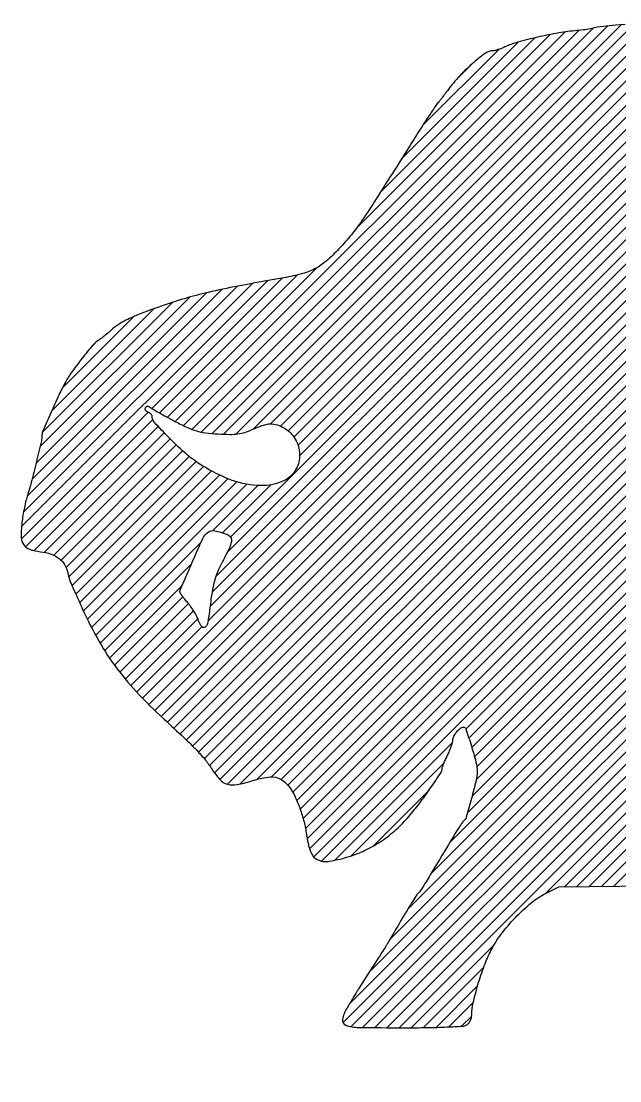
# Model space of a CAD drawing. Extents: x 0 to 40200, y 0 to 28450.
# Drawn here: x 37918 to 38264, y 4978 to 5592 of the extents above; entities that cross this region are included whole.
import ezdxf

# ---------------------------------------------------------------- set-up
doc = ezdxf.new("R2010")
doc.units = 0
doc.layers.add('KERB', color=7, linetype='CONTINUOUS')
doc.layers.add('SUFACING', color=7, linetype='CONTINUOUS')

# ---------------------------------------------------------------- blocks, each defined once
blk = doc.blocks.new('*X13')
at = {"layer": 'SUFACING', "color": 172, "linetype": 'CONTINUOUS'}
for points in [[(38016.55, 5355.29), (38249.01, 5587.74)], [(38022.04, 5353.7), (38257.26, 5588.93)], [(38028.31, 5352.91), (38265.17, 5589.76)], [(38034.98, 5352.5), (38272.99, 5590.51)], [(38038.95, 5292.84), (38334.38, 5588.26)], [(38042.09, 5352.55), (38280.67, 5591.12)], [(38052.12, 5355.51), (38288.19, 5591.57)], [(38062.19, 5358.5), (38295.5, 5591.81)], [(38067.99, 5357.23), (38302.59, 5591.83)], [(38072.33, 5354.5), (38309.45, 5591.62)], [(38075.68, 5350.78), (38316.07, 5591.16)], [(38078.02, 5346.05), (38322.41, 5590.44)], [(38079, 5339.95), (38328.52, 5589.47)], [(38006.97, 5359.85), (38232.69, 5585.57)], [(38011.67, 5357.48), (38240.68, 5586.49)], [(38027.14, 5252.75), (38356.5, 5582.1)], [(38028.27, 5260.94), (38351.22, 5583.89)], [(38030.58, 5270.32), (38345.73, 5585.47)], [(38036.89, 5283.7), (38340.01, 5586.82)], [(38111.71, 5471.66), (38224.14, 5584.09)], [(38125.95, 5492.97), (38215.13, 5582.15)], [(37988.04, 5199.5), (38366.62, 5578.08)], [(37991.56, 5195.94), (38371.52, 5575.91)], [(38025.92, 5244.45), (38361.61, 5580.14)], [(38138.01, 5512.1), (38205.62, 5579.71)], [(38150.17, 5531.34), (38194.34, 5575.5)], [(37995.13, 5192.44), (38376.36, 5573.68)], [(37998.76, 5189), (38381.15, 5571.4)], [(38002.44, 5185.61), (38385.92, 5569.1)], [(38006.11, 5182.21), (38390.7, 5566.8)], [(38009.76, 5178.8), (38395.48, 5564.51)], [(38169.62, 5557.85), (38179.14, 5567.37)], [(38013.4, 5175.36), (38400.27, 5562.23)], [(38016.95, 5171.84), (38405.09, 5559.98)], [(38020.42, 5168.24), (38409.91, 5557.73)], [(38023.73, 5164.48), (38414.73, 5555.48)], [(38026.82, 5160.49), (38419.55, 5553.23)], [(38029.66, 5156.26), (38424.38, 5550.98)], [(38032.84, 5152.38), (38429.2, 5548.73)], [(38037.24, 5149.71), (38434.02, 5546.49)], [(38044.41, 5149.81), (38438.85, 5544.24)], [(38054.12, 5152.45), (38443.67, 5542)], [(38062.69, 5153.94), (38448.5, 5539.75)], [(38068.32, 5152.49), (38453.32, 5537.5)], [(38072.11, 5149.22), (38458.14, 5535.25)], [(38239.51, 5090.35), (38612.16, 5463)], [(38246.66, 5090.43), (38616.95, 5460.71)], [(38253.81, 5090.5), (38621.73, 5458.43)], [(38260.96, 5090.58), (38626.52, 5456.14)], [(38002.37, 5362.32), (38089.06, 5449.01)], [(37917.96, 5299.12), (38060.3, 5441.46)], [(37993.34, 5367.43), (38068.91, 5443.01)], [(37997.82, 5364.84), (38077.82, 5444.84)], [(37919.1, 5307.34), (38051.64, 5439.88)], [(37921.24, 5316.54), (38042.94, 5438.25)], [(37924.02, 5326.39), (38034.09, 5436.47)], [(37926.37, 5335.82), (38024.99, 5434.43)], [(37928.59, 5345.11), (38015.45, 5431.97)], [(37930.03, 5353.62), (38005.32, 5428.91)], [(38075.03, 5145.07), (38358.51, 5428.55)], [(37935.4, 5366.06), (37994.53, 5425.19)], [(37941.62, 5379.35), (37982.94, 5420.68)], [(38077.34, 5140.3), (38355.76, 5418.73)], [(38079.31, 5135.21), (38354.97, 5410.87)], [(37959.18, 5403.99), (37960.73, 5405.54)], [(38081.01, 5129.83), (38355.28, 5404.1)], [(38082.36, 5124.12), (38356.33, 5398.08)], [(38083.33, 5118.01), (38357.96, 5392.64)], [(38084.73, 5112.34), (38360.08, 5387.69)], [(38087.11, 5107.65), (38362.63, 5383.17)], [(38091.68, 5105.15), (38365.4, 5378.87)], [(38175.28, 5181.67), (38368.05, 5374.44)], [(38177.03, 5176.36), (38370.42, 5369.74)], [(37917.84, 5291.93), (37991.2, 5365.29)], [(37920.2, 5287.22), (37993.92, 5360.95)], [(38178.72, 5170.98), (38373.23, 5365.48)], [(38180.31, 5165.49), (38376.04, 5361.23)], [(37925.19, 5285.14), (37997.06, 5357.01)], [(38181.61, 5159.72), (38378.86, 5356.97)], [(37931.2, 5284.08), (38000.5, 5353.38)], [(37936.62, 5282.42), (38003.99, 5349.8)], [(38178.86, 5142.83), (38384.49, 5348.47)], [(38181.23, 5152.27), (38381.67, 5352.72)], [(37940.83, 5279.57), (38007.57, 5346.3)], [(37943.69, 5275.36), (38011.24, 5342.91)], [(38176.12, 5133.02), (38387.32, 5344.22)], [(37945.3, 5269.89), (38015.04, 5339.64)], [(37947.14, 5264.66), (38019.09, 5336.61)], [(38154.93, 5097.68), (38393.56, 5336.31)], [(38165.65, 5115.48), (38390.15, 5339.98)], [(37949.4, 5259.86), (38023.37, 5333.82)], [(37951.61, 5254.99), (38027.85, 5331.23)], [(38141.57, 5077.26), (38396.31, 5332)], [(37953.79, 5250.1), (38032.54, 5328.85)], [(37956.06, 5245.3), (38037.46, 5326.7)], [(37958.41, 5240.58), (38042.69, 5324.86)], [(37960.86, 5235.95), (38048.41, 5323.51)], [(38131.35, 5059.97), (38398.91, 5327.53)], [(38028.64, 5296.66), (38054.73, 5322.75)], [(38034.4, 5295.36), (38062.21, 5323.17)], [(38107.72, 5022.2), (38403.8, 5318.28)], [(38119.39, 5040.94), (38401.41, 5322.96)], [(38104.05, 5011.45), (38405.89, 5313.29)], [(38108.89, 5009.22), (38407.43, 5307.76)], [(38115.48, 5008.74), (38408.33, 5301.6)], [(38122.47, 5008.66), (38408.57, 5294.76)], [(37963.4, 5231.43), (38022.01, 5290.04)], [(38129.49, 5008.61), (38408.3, 5287.41)], [(37966.07, 5227.02), (38016.42, 5277.37)], [(38136.54, 5008.59), (38407.38, 5279.42)], [(38221.33, 5086.31), (38405.5, 5270.48)], [(37968.86, 5222.75), (38010.9, 5264.78)], [(37971.78, 5218.59), (38011.41, 5258.23)], [(38232.36, 5090.27), (38399.41, 5257.31)], [(37974.82, 5214.56), (38014.6, 5254.34)], [(37977.96, 5210.64), (38017.53, 5250.2)], [(37981.22, 5206.82), (38020, 5245.6)], [(37984.59, 5203.12), (38022.42, 5240.95)], [(38099.2, 5105.59), (38167.47, 5173.87)], [(38108.87, 5108.19), (38162.58, 5161.91)], [(38121.58, 5113.84), (38153.78, 5146.04)], [(38143.62, 5008.6), (38191.49, 5056.46)], [(38150.75, 5008.66), (38185.51, 5043.41)], [(38157.97, 5008.8), (38182.04, 5032.87)], [(38165.31, 5009.08), (38179.52, 5023.28)], [(38172.79, 5009.48), (38178.61, 5015.3)]]:
    blk.add_lwpolyline(points, dxfattribs=at)

msp = doc.modelspace()

# ---------------------------------------------------------------- linework, layer by layer
at = {"layer": 'KERB', "color": 172, "linetype": 'CONTINUOUS'}
for points in [[(38251.255, 5588.27059), (38251.255, 5588.27059, -0.011321), (38248.17149, 5587.56726), (38248.17149, 5587.56726, -0.017244), (38244.27987, 5586.91072), (38244.27987, 5586.91072, -0.010594), (38239.6592, 5586.39355), (38239.6592, 5586.39355, 0.020452), (38229.06995, 5584.9965), (38229.06995, 5584.9965, 0.012782), (38216.80336, 5582.54015), (38216.80336, 5582.54015, 0.012466), (38205.34992, 5579.63844), (38205.34992, 5579.63844, 0.038091), (38197.82256, 5576.89754), (38197.82256, 5576.89754, -0.012623), (38195.81306, 5576.0477), (38195.81306, 5576.0477, -0.013928), (38193.82758, 5575.32968), (38193.82758, 5575.32968, -0.013399), (38192.10487, 5574.81118), (38192.10487, 5574.81118, -0.066486), (38191.10437, 5574.67755), (38191.10437, 5574.67755, 0.157074), (38186.43213, 5573.17265), (38186.43213, 5573.17265, 0.02526), (38178.85334, 5567.12237), (38178.85334, 5567.12237, 0.027246), (38170.79587, 5559.17212), (38170.79587, 5559.17212, 0.027718), (38163.69989, 5550.43644), (38163.69989, 5550.43644, -0.004322), (38162.44731, 5548.7379), (38162.44731, 5548.7379, -0.00404), (38161.13738, 5547.02241), (38161.13738, 5547.02241, -0.004025), (38159.94976, 5545.51803), (38159.94976, 5545.51803, -0.013757), (38159.143, 5544.56763), (38159.143, 5544.56763, 0.034898), (38157.44666, 5542.38901), (38157.44666, 5542.38901, 0.00272), (38153.36266, 5536.24129), (38153.36266, 5536.24129, 0.003359), (38148.22745, 5528.3034), (38148.22745, 5528.3034, 0.001786), (38141.97119, 5518.41086), (38141.97119, 5518.41086, -0.001007), (38123.33437, 5488.83996), (38123.33437, 5488.83996, -0.009473), (38115.06366, 5476.30711), (38115.06366, 5476.30711, -0.020506), (38108.93241, 5468.1282), (38108.93241, 5468.1282, -0.016943), (38101.76332, 5459.9239), (38101.76332, 5459.9239, -0.025501), (38094.37135, 5452.78816), (38094.37135, 5452.78816, -0.05862), (38087.9976, 5448.43077), (38087.9976, 5448.43077, -0.055756), (38080.58991, 5445.54768), (38080.58991, 5445.54768, -0.021228), (38069.7536, 5443.15498), (38069.7536, 5443.15498, 0.00305), (38043.15528, 5438.28828), (38043.15528, 5438.28828, 0.01039), (38025.92314, 5434.65414), (38025.92314, 5434.65414, 0.014605), (38012.23801, 5431.04531), (38012.23801, 5431.04531, 0.012932), (37998.2144, 5426.50819), (37998.2144, 5426.50819, 0.007749), (37987.15349, 5422.41706), (37987.15349, 5422.41706, 0.020571), (37979.42931, 5419.05161), (37979.42931, 5419.05161, 0.028618), (37973.81362, 5415.91591), (37973.81362, 5415.91591, 0.048916), (37969.5895, 5412.60882), (37969.5895, 5412.60882, -0.013038), (37968.08224, 5411.24381), (37968.08224, 5411.24381, -0.007923), (37966.23388, 5409.70585), (37966.23388, 5409.70585, -0.007936), (37964.3508, 5408.23752), (37964.3508, 5408.23752, -0.013871), (37962.73934, 5407.09033), (37962.73934, 5407.09033, 0.066123), (37959.04811, 5403.83338), (37959.04811, 5403.83338, 0.011382), (37953.07151, 5396.63609), (37953.07151, 5396.63609, 0.013188), (37947.23071, 5388.85426), (37947.23071, 5388.85426, 0.029866), (37943.3354, 5382.61035), (37943.3354, 5382.61035, 0.014574), (37939.56174, 5375.16143), (37939.56174, 5375.16143, 0.006028), (37934.8753, 5364.88097), (37934.8753, 5364.88097, 0.002479), (37930.28524, 5354.34038), (37930.28524, 5354.34038, 0.101785), (37929.7856, 5351.91142), (37929.7856, 5351.91142, -0.057247), (37929.40665, 5348.61244), (37929.40665, 5348.61244, -0.002116), (37926.50632, 5336.38908), (37926.50632, 5336.38908, -0.0042), (37923.51475, 5324.45441), (37923.51475, 5324.45441, -0.013189), (37921.22829, 5316.51435), (37921.22829, 5316.51435, 0.019358), (37920.30974, 5313.16996), (37920.30974, 5313.16996, 0.009374), (37919.3822, 5308.83069), (37919.3822, 5308.83069, 0.009281), (37918.58366, 5304.2685), (37918.58366, 5304.2685, 0.013185), (37918.05663, 5300.18475), (37918.05663, 5300.18475, 0.033327), (37917.78808, 5292.59077), (37917.78808, 5292.59077, 0.145104), (37919.18651, 5288.36348), (37919.18651, 5288.36348, 0.16442), (37922.54605, 5285.87676), (37922.54605, 5285.87676, 0.04612), (37929.008, 5284.43785), (37929.008, 5284.43785, -0.04981), (37935.05776, 5283.04388), (37935.05776, 5283.04388, -0.082752), (37939.66147, 5280.58163), (37939.66147, 5280.58163, -0.093845), (37942.83274, 5277.01935), (37942.83274, 5277.01935, -0.082644), (37944.6589, 5272.38465), (37944.6589, 5272.38465, 0.017418), (37945.19546, 5270.24096), (37945.19546, 5270.24096, 0.011423), (37945.95501, 5267.81081), (37945.95501, 5267.81081, 0.011496), (37946.80432, 5265.47522), (37946.80432, 5265.47522, 0.021586), (37947.61381, 5263.63755), (37947.61381, 5263.63755, -0.00493), (37948.53822, 5261.7152), (37948.53822, 5261.7152, -0.001969), (37949.76823, 5259.06429), (37949.76823, 5259.06429, -0.001948), (37951.07226, 5256.19523), (37951.07226, 5256.19523, -0.002455), (37952.25598, 5253.52875), (37952.25598, 5253.52875, 0.022884), (37961.64257, 5234.51834), (37961.64257, 5234.51834, 0.031506), (37971.87824, 5218.45734), (37971.87824, 5218.45734, 0.030396), (37984.34641, 5203.38617), (37984.34641, 5203.38617, 0.019287), (38000.5472, 5187.34989), (38000.5472, 5187.34989, -0.003925), (38012.01, 5176.68028), (38012.01, 5176.68028, -0.012775), (38019.36463, 5169.36124), (38019.36463, 5169.36124, -0.019028), (38024.44984, 5163.61244), (38024.44984, 5163.61244, -0.030778), (38028.26712, 5158.31749), (38028.26712, 5158.31749, 0.046285), (38032.80321, 5152.41942), (38032.80321, 5152.41942, 0.134812), (38037.13292, 5149.73688), (38037.13292, 5149.73688, 0.117556), (38042.59881, 5149.4489), (38042.59881, 5149.4489, 0.031088), (38051.1462, 5151.57283), (38051.1462, 5151.57283, -0.028242), (38059.32867, 5153.65555), (38059.32867, 5153.65555, -0.090321), (38064.93748, 5153.72633), (38064.93748, 5153.72633, -0.120761), (38069.27339, 5151.85267), (38069.27339, 5151.85267, -0.072822), (38073.22087, 5147.83959), (38073.22087, 5147.83959, -0.048756), (38076.26828, 5142.6898), (38076.26828, 5142.6898, -0.02373), (38079.17232, 5135.61391), (38079.17232, 5135.61391, -0.023201), (38081.53228, 5127.86437), (38081.53228, 5127.86437, -0.029935), (38082.93239, 5120.55915), (38082.93239, 5120.55915, 0.051763), (38085.28991, 5110.62237), (38085.28991, 5110.62237, 0.197455), (38089.43505, 5105.95562), (38089.43505, 5105.95562, 0.160515), (38096.29576, 5105.01458), (38096.29576, 5105.01458, 0.031814), (38108.48447, 5108.06991), (38108.48447, 5108.06991, 0.037173), (38117.76224, 5111.81356), (38117.76224, 5111.81356, 0.034841), (38126.59648, 5116.95999), (38126.59648, 5116.95999, 0.03405), (38134.82053, 5123.41179), (38134.82053, 5123.41179, 0.031984), (38142.27827, 5131.04827), (38142.27827, 5131.04827, 0.015604), (38148.34768, 5138.5783), (38148.34768, 5138.5783, 0.010502), (38154.82104, 5147.52799), (38154.82104, 5147.52799, 0.005468), (38160.68668, 5156.20831), (38160.68668, 5156.20831, 0.13646), (38161.56317, 5158.92511), (38161.56317, 5158.92511, -0.079638), (38161.72535, 5159.72611), (38161.72535, 5159.72611, -0.006955), (38162.48312, 5161.66469), (38162.48312, 5161.66469, -0.008992), (38163.46614, 5163.96078), (38163.46614, 5163.96078, -0.006871), (38164.6208, 5166.43755), (38164.6208, 5166.43755, 0.014176), (38165.77492, 5169.01067), (38165.77492, 5169.01067, 0.014994), (38166.75848, 5171.59783), (38166.75848, 5171.59783, 0.014753), (38167.47103, 5173.87064), (38167.47103, 5173.87064, 0.063608), (38167.67843, 5175.26887), (38167.67843, 5175.26887, -0.118406), (38168.24769, 5177.44443), (38168.24769, 5177.44443, -0.04788), (38169.9585, 5180.01441), (38169.9585, 5180.01441, -0.047315), (38172.04732, 5182.13619), (38172.04732, 5182.13619, -0.176465), (38173.77945, 5182.76715), (38173.77945, 5182.76715, -0.321913), (38175.2662, 5181.69928), (38175.2662, 5181.69928, -0.005923), (38178.41596, 5171.97369), (38178.41596, 5171.97369, -0.012805), (38181.08071, 5162.55619), (38181.08071, 5162.55619, -0.063564), (38181.75546, 5157.10635), (38181.75546, 5157.10635, -0.0573), (38181.1285, 5151.82908), (38181.1285, 5151.82908, -0.008367), (38178.45985, 5141.35414), (38178.45985, 5141.35414, -0.004644), (38175.39672, 5130.51755), (38175.39672, 5130.51755, -0.157817), (38173.91063, 5128.33515), (38173.91063, 5128.33515, 0.081864), (38173.30296, 5127.67959), (38173.30296, 5127.67959, 0.002523), (38171.28149, 5124.58809), (38171.28149, 5124.58809, 0.004893), (38168.94652, 5120.8988), (38168.94652, 5120.8988, 0.00336), (38166.36756, 5116.67115), (38166.36756, 5116.67115, -0.000461), (38156.35982, 5100.04964), (38156.35982, 5100.04964, -0.003466), (38151.5615, 5092.22011), (38151.5615, 5092.22011, -0.003795), (38148.55939, 5087.47749), (38148.55939, 5087.47749, -0.092242), (38147.49161, 5086.34475), (38147.49161, 5086.34475, 0.091876), (38146.8454, 5085.66023), (38146.8454, 5085.66023, 0.002246), (38144.50104, 5081.99371), (38144.50104, 5081.99371, 0.004805), (38141.80331, 5077.64047), (38141.80331, 5077.64047, 0.003242), (38138.80561, 5072.62465), (38138.80561, 5072.62465, -0.000005), (38135.77326, 5067.47542), (38135.77326, 5067.47542, -0.000006), (38132.96601, 5062.70868), (38132.96601, 5062.70868, -0.000005), (38130.61058, 5058.70934), (38130.61058, 5058.70934, -0.000048), (38129.6288, 5057.04276), (38129.6288, 5057.04276, -0.007247), (38128.65488, 5055.44335), (38128.65488, 5055.44335, -0.000894), (38126.47394, 5051.98959), (38126.47394, 5051.98959, -0.001057), (38123.86725, 5047.89708), (38123.86725, 5047.89708, -0.000874), (38121.07275, 5043.54686), (38121.07275, 5043.54686, 0.000773), (38118.25493, 5039.16229), (38118.25493, 5039.16229, 0.000888), (38115.57764, 5034.96577), (38115.57764, 5034.96577, 0.000798), (38113.31919, 5031.39932), (38113.31919, 5031.39932, 0.005112), (38112.19699, 5029.57995), (38112.19699, 5029.57995, -0.000501), (38111.20921, 5027.94498), (38111.20921, 5027.94498, -0.000144), (38109.67672, 5025.41576), (38109.67672, 5025.41576, -0.000145), (38107.94665, 5022.56417), (38107.94665, 5022.56417, -0.000154), (38106.2502, 5019.77177), (38106.2502, 5019.77177, 0.088568), (38103.76553, 5013.35743), (38103.76553, 5013.35743, 0.375509), (38105.66772, 5010.07747), (38105.66772, 5010.07747, 0.078214), (38113.22481, 5008.77473), (38113.22481, 5008.77473, 0.003649), (38139.25267, 5008.58475), (38139.25267, 5008.58475, 0.003888), (38153.0478, 5008.69204), (38153.0478, 5008.69204, 0.007175), (38164.25929, 5009.0274), (38164.25929, 5009.0274, 0.004606), (38173.18398, 5009.505), (38173.18398, 5009.505, 0.107593), (38175.60944, 5010.19467), (38175.60944, 5010.19467, 0.083287), (38176.84071, 5011.14552), (38176.84071, 5011.14552, 0.066901), (38177.80557, 5012.51603), (38177.80557, 5012.51603, 0.062463), (38178.42583, 5014.18897), (38178.42583, 5014.18897, 0.056052), (38178.64425, 5016.02667), (38178.64425, 5016.02667, -0.054995), (38179.4625, 5023.03717), (38179.4625, 5023.03717, -0.016028), (38182.24046, 5033.5592), (38182.24046, 5033.5592, -0.016691), (38185.90451, 5044.48558), (38185.90451, 5044.48558, -0.028176), (38189.7837, 5053.33156), (38189.7837, 5053.33156, -0.044438), (38195.6553, 5062.72973), (38195.6553, 5062.72973, -0.029155), (38203.9377, 5072.45312), (38203.9377, 5072.45312, -0.029433), (38213.04667, 5080.90698), (38213.04667, 5080.90698, -0.056241), (38221.40285, 5086.34475), (38229.1616, 5090.23275), (38299.66159, 5091.01035)], [(38006.78347, 5359.95591), (38006.78347, 5359.95591, 0.012412), (38014.06777, 5356.33654), (38014.06777, 5356.33654, 0.037966), (38019.22622, 5354.39239), (38019.22622, 5354.39239, 0.040643), (38024.42668, 5353.32041), (38024.42668, 5353.32041, 0.015895), (38031.73263, 5352.6592), (38031.73263, 5352.6592, 0.011226), (38038.64725, 5352.41005), (38038.64725, 5352.41005, 0.035596), (38043.26665, 5352.6764), (38043.26665, 5352.6764, 0.045502), (38047.15801, 5353.54535), (38047.15801, 5353.54535, 0.029214), (38051.47611, 5355.21546), (38051.47611, 5355.21546, -0.014527), (38054.46744, 5356.47457), (38054.46744, 5356.47457, -0.015167), (38057.48455, 5357.53852), (38057.48455, 5357.53852, -0.014998), (38060.14003, 5358.29838), (38060.14003, 5358.29838, -0.062257), (38061.79103, 5358.50475), (38061.79103, 5358.50475, -0.140499), (38070.10285, 5356.12211), (38070.10285, 5356.12211, -0.122129), (38076.42392, 5349.5955), (38076.42392, 5349.5955, -0.121498), (38078.98396, 5340.84235), (38078.98396, 5340.84235, -0.138203), (38076.98083, 5332.36146), (38076.98083, 5332.36146, -0.176712), (38068.30652, 5324.83941), (38068.30652, 5324.83941, -0.106702), (38054.70131, 5322.75586), (38054.70131, 5322.75586, -0.080083), (38037.89274, 5326.52273), (38037.89274, 5326.52273, -0.052235), (38020.2648, 5335.80472), (38020.2648, 5335.80472, -0.033956), (38012.40269, 5341.86787), (38012.40269, 5341.86787, -0.01691), (38003.27064, 5350.52358), (38003.27064, 5350.52358, -0.010269), (37994.92141, 5359.34657), (37994.92141, 5359.34657, -0.186436), (37993.5488, 5362.89979), (37993.5488, 5362.89979, 0.135557), (37993.37209, 5363.53959), (37993.37209, 5363.53959, 0.06197), (37992.83459, 5364.22828), (37992.83459, 5364.22828, 0.054773), (37992.04745, 5364.85813), (37992.04745, 5364.85813, 0.049793), (37991.11743, 5365.32578), (37991.11743, 5365.32578, -0.073071), (37990.26436, 5365.80552), (37990.26436, 5365.80552, -0.102755), (37989.69832, 5366.46697), (37989.69832, 5366.46697, -0.124071), (37989.50578, 5367.20209), (37989.50578, 5367.20209, -0.141649), (37989.70068, 5367.90049), (37989.70068, 5367.90049, -0.096086), (37990.25694, 5368.50341), (37990.25694, 5368.50341, -0.148095), (37990.92091, 5368.73829), (37990.92091, 5368.73829, -0.125631), (37991.68582, 5368.58004), (37991.68582, 5368.58004, -0.059764), (37992.53633, 5368.03088), (37992.53633, 5368.03088, 0.041244), (37993.80342, 5367.14475), (37993.80342, 5367.14475, 0.003052), (37997.47259, 5365.03544), (37997.47259, 5365.03544, 0.004225), (38001.89134, 5362.58009), (38001.89134, 5362.58009, 0.003193), (38006.78347, 5359.95591)], [(38036.81002, 5294.53268), (38036.81002, 5294.53268, -0.158324), (38038.95777, 5292.8235), (38038.95777, 5292.8235, -0.193448), (38039.46999, 5290.32745), (38039.46999, 5290.32745, -0.069107), (38038.0832, 5286.11114), (38038.0832, 5286.11114, -0.00891), (38033.73902, 5277.63435), (38033.73902, 5277.63435, 0.026817), (38031.58659, 5273.03583), (38031.58659, 5273.03583, 0.025379), (38029.89405, 5268.14894), (38029.89405, 5268.14894, 0.023438), (38028.59885, 5262.75829), (38028.59885, 5262.75829, 0.01684), (38027.64112, 5256.63915), (38027.64112, 5256.63915, -0.003277), (38027.00891, 5251.73207), (38027.00891, 5251.73207, -0.00436), (38026.36623, 5247.28122), (38026.36623, 5247.28122, -0.00311), (38025.77255, 5243.56321), (38025.77255, 5243.56321, -0.043616), (38025.43571, 5242.25355), (38025.43571, 5242.25355, -0.13331), (38024.35592, 5240.68861), (38024.35592, 5240.68861, -0.309621), (38023.00556, 5240.55141), (38023.00556, 5240.55141, -0.145657), (38021.52289, 5242.04346), (38021.52289, 5242.04346, -0.039404), (38020.16742, 5245.12665), (38020.16742, 5245.12665, 0.03878), (38019.19144, 5247.35422), (38019.19144, 5247.35422, 0.017579), (38017.59263, 5250.11052), (38017.59263, 5250.11052, 0.017284), (38015.69355, 5252.91431), (38015.69355, 5252.91431, 0.02266), (38013.76025, 5255.32857), (38013.76025, 5255.32857, -0.014104), (38011.98468, 5257.46972), (38011.98468, 5257.46972, -0.021022), (38010.56696, 5259.44687), (38010.56696, 5259.44687, -0.016987), (38009.55536, 5261.11147), (38009.55536, 5261.11147, -0.240821), (38009.5287, 5261.78666), (38009.5287, 5261.78666, 0.002715), (38011.27854, 5265.62484), (38011.27854, 5265.62484, 0.002065), (38013.15573, 5269.84884), (38013.15573, 5269.84884, 0.001742), (38015.29639, 5274.76624), (38015.29639, 5274.76624, 0.000983), (38017.8603, 5280.74475), (38017.8603, 5280.74475, -0.010359), (38022.98434, 5292.1003), (38022.98434, 5292.1003, -0.12494), (38026.02356, 5295.75886), (38026.02356, 5295.75886, -0.211656), (38029.78087, 5296.56701), (38029.78087, 5296.56701, -0.038228), (38036.81002, 5294.53268)]]:
    msp.add_lwpolyline(points, format="xyb", dxfattribs=at)
msp.add_lwpolyline([(38267.51946, 5590.00053), (38262.10151, 5589.44852), (38256.67931, 5588.86695), (38251.255, 5588.27059)], dxfattribs=at)
at = {"layer": 'SUFACING', "color": 172, "linetype": 'CONTINUOUS'}
for points in [[(38251.255, 5588.27059), (38251.255, 5588.27059, -0.011321), (38248.17149, 5587.56726), (38248.17149, 5587.56726, -0.017244), (38244.27987, 5586.91072), (38244.27987, 5586.91072, -0.010594), (38239.6592, 5586.39355), (38239.6592, 5586.39355, 0.020452), (38229.06995, 5584.9965), (38229.06995, 5584.9965, 0.012782), (38216.80336, 5582.54015), (38216.80336, 5582.54015, 0.012466), (38205.34992, 5579.63844), (38205.34992, 5579.63844, 0.038091), (38197.82256, 5576.89754), (38197.82256, 5576.89754, -0.012623), (38195.81306, 5576.0477), (38195.81306, 5576.0477, -0.013928), (38193.82758, 5575.32968), (38193.82758, 5575.32968, -0.013399), (38192.10487, 5574.81118), (38192.10487, 5574.81118, -0.066486), (38191.10437, 5574.67755), (38191.10437, 5574.67755, 0.157074), (38186.43213, 5573.17265), (38186.43213, 5573.17265, 0.02526), (38178.85334, 5567.12237), (38178.85334, 5567.12237, 0.027246), (38170.79587, 5559.17212), (38170.79587, 5559.17212, 0.027718), (38163.69989, 5550.43644), (38163.69989, 5550.43644, -0.004322), (38162.44731, 5548.7379), (38162.44731, 5548.7379, -0.00404), (38161.13738, 5547.02241), (38161.13738, 5547.02241, -0.004025), (38159.94976, 5545.51803), (38159.94976, 5545.51803, -0.013757), (38159.143, 5544.56763), (38159.143, 5544.56763, 0.034898), (38157.44666, 5542.38901), (38157.44666, 5542.38901, 0.00272), (38153.36266, 5536.24129), (38153.36266, 5536.24129, 0.003359), (38148.22745, 5528.3034), (38148.22745, 5528.3034, 0.001786), (38141.97119, 5518.41086), (38141.97119, 5518.41086, -0.001007), (38123.33437, 5488.83996), (38123.33437, 5488.83996, -0.009473), (38115.06366, 5476.30711), (38115.06366, 5476.30711, -0.020506), (38108.93241, 5468.1282), (38108.93241, 5468.1282, -0.016943), (38101.76332, 5459.9239), (38101.76332, 5459.9239, -0.025501), (38094.37135, 5452.78816), (38094.37135, 5452.78816, -0.05862), (38087.9976, 5448.43077), (38087.9976, 5448.43077, -0.055756), (38080.58991, 5445.54768), (38080.58991, 5445.54768, -0.021228), (38069.7536, 5443.15498), (38069.7536, 5443.15498, 0.00305), (38043.15528, 5438.28828), (38043.15528, 5438.28828, 0.01039), (38025.92314, 5434.65414), (38025.92314, 5434.65414, 0.014605), (38012.23801, 5431.04531), (38012.23801, 5431.04531, 0.012932), (37998.2144, 5426.50819), (37998.2144, 5426.50819, 0.007749), (37987.15349, 5422.41706), (37987.15349, 5422.41706, 0.020571), (37979.42931, 5419.05161), (37979.42931, 5419.05161, 0.028618), (37973.81362, 5415.91591), (37973.81362, 5415.91591, 0.048916), (37969.5895, 5412.60882), (37969.5895, 5412.60882, -0.013038), (37968.08224, 5411.24381), (37968.08224, 5411.24381, -0.007923), (37966.23388, 5409.70585), (37966.23388, 5409.70585, -0.007936), (37964.3508, 5408.23752), (37964.3508, 5408.23752, -0.013871), (37962.73934, 5407.09033), (37962.73934, 5407.09033, 0.066123), (37959.04811, 5403.83338), (37959.04811, 5403.83338, 0.011382), (37953.07151, 5396.63609), (37953.07151, 5396.63609, 0.013188), (37947.23071, 5388.85426), (37947.23071, 5388.85426, 0.029866), (37943.3354, 5382.61035), (37943.3354, 5382.61035, 0.014574), (37939.56174, 5375.16143), (37939.56174, 5375.16143, 0.006028), (37934.8753, 5364.88097), (37934.8753, 5364.88097, 0.002479), (37930.28524, 5354.34038), (37930.28524, 5354.34038, 0.101785), (37929.7856, 5351.91142), (37929.7856, 5351.91142, -0.057247), (37929.40665, 5348.61244), (37929.40665, 5348.61244, -0.002116), (37926.50632, 5336.38908), (37926.50632, 5336.38908, -0.0042), (37923.51475, 5324.45441), (37923.51475, 5324.45441, -0.013189), (37921.22829, 5316.51435), (37921.22829, 5316.51435, 0.019358), (37920.30974, 5313.16996), (37920.30974, 5313.16996, 0.009374), (37919.3822, 5308.83069), (37919.3822, 5308.83069, 0.009281), (37918.58366, 5304.2685), (37918.58366, 5304.2685, 0.013185), (37918.05663, 5300.18475), (37918.05663, 5300.18475, 0.033327), (37917.78808, 5292.59077), (37917.78808, 5292.59077, 0.145104), (37919.18651, 5288.36348), (37919.18651, 5288.36348, 0.16442), (37922.54605, 5285.87676), (37922.54605, 5285.87676, 0.04612), (37929.008, 5284.43785), (37929.008, 5284.43785, -0.04981), (37935.05776, 5283.04388), (37935.05776, 5283.04388, -0.082752), (37939.66147, 5280.58163), (37939.66147, 5280.58163, -0.093845), (37942.83274, 5277.01935), (37942.83274, 5277.01935, -0.082644), (37944.6589, 5272.38465), (37944.6589, 5272.38465, 0.017418), (37945.19546, 5270.24096), (37945.19546, 5270.24096, 0.011423), (37945.95501, 5267.81081), (37945.95501, 5267.81081, 0.011496), (37946.80432, 5265.47522), (37946.80432, 5265.47522, 0.021586), (37947.61381, 5263.63755), (37947.61381, 5263.63755, -0.00493), (37948.53822, 5261.7152), (37948.53822, 5261.7152, -0.001969), (37949.76823, 5259.06429), (37949.76823, 5259.06429, -0.001948), (37951.07226, 5256.19523), (37951.07226, 5256.19523, -0.002455), (37952.25598, 5253.52875), (37952.25598, 5253.52875, 0.022884), (37961.64257, 5234.51834), (37961.64257, 5234.51834, 0.031506), (37971.87824, 5218.45734), (37971.87824, 5218.45734, 0.030396), (37984.34641, 5203.38617), (37984.34641, 5203.38617, 0.019287), (38000.5472, 5187.34989), (38000.5472, 5187.34989, -0.003925), (38012.01, 5176.68028), (38012.01, 5176.68028, -0.012775), (38019.36463, 5169.36124), (38019.36463, 5169.36124, -0.019028), (38024.44984, 5163.61244), (38024.44984, 5163.61244, -0.030778), (38028.26712, 5158.31749), (38028.26712, 5158.31749, 0.046285), (38032.80321, 5152.41942), (38032.80321, 5152.41942, 0.134812), (38037.13292, 5149.73688), (38037.13292, 5149.73688, 0.117556), (38042.59881, 5149.4489), (38042.59881, 5149.4489, 0.031088), (38051.1462, 5151.57283), (38051.1462, 5151.57283, -0.028242), (38059.32867, 5153.65555), (38059.32867, 5153.65555, -0.090321), (38064.93748, 5153.72633), (38064.93748, 5153.72633, -0.120761), (38069.27339, 5151.85267), (38069.27339, 5151.85267, -0.072822), (38073.22087, 5147.83959), (38073.22087, 5147.83959, -0.048756), (38076.26828, 5142.6898), (38076.26828, 5142.6898, -0.02373), (38079.17232, 5135.61391), (38079.17232, 5135.61391, -0.023201), (38081.53228, 5127.86437), (38081.53228, 5127.86437, -0.029935), (38082.93239, 5120.55915), (38082.93239, 5120.55915, 0.051763), (38085.28991, 5110.62237), (38085.28991, 5110.62237, 0.197455), (38089.43505, 5105.95562), (38089.43505, 5105.95562, 0.160515), (38096.29576, 5105.01458), (38096.29576, 5105.01458, 0.031814), (38108.48447, 5108.06991), (38108.48447, 5108.06991, 0.037173), (38117.76224, 5111.81356), (38117.76224, 5111.81356, 0.034841), (38126.59648, 5116.95999), (38126.59648, 5116.95999, 0.03405), (38134.82053, 5123.41179), (38134.82053, 5123.41179, 0.031984), (38142.27827, 5131.04827), (38142.27827, 5131.04827, 0.015604), (38148.34768, 5138.5783), (38148.34768, 5138.5783, 0.010502), (38154.82104, 5147.52799), (38154.82104, 5147.52799, 0.005468), (38160.68668, 5156.20831), (38160.68668, 5156.20831, 0.13646), (38161.56317, 5158.92511), (38161.56317, 5158.92511, -0.079638), (38161.72535, 5159.72611), (38161.72535, 5159.72611, -0.006955), (38162.48312, 5161.66469), (38162.48312, 5161.66469, -0.008992), (38163.46614, 5163.96078), (38163.46614, 5163.96078, -0.006871), (38164.6208, 5166.43755), (38164.6208, 5166.43755, 0.014176), (38165.77492, 5169.01067), (38165.77492, 5169.01067, 0.014994), (38166.75848, 5171.59783), (38166.75848, 5171.59783, 0.014753), (38167.47103, 5173.87064), (38167.47103, 5173.87064, 0.063608), (38167.67843, 5175.26887), (38167.67843, 5175.26887, -0.118406), (38168.24769, 5177.44443), (38168.24769, 5177.44443, -0.04788), (38169.9585, 5180.01441), (38169.9585, 5180.01441, -0.047315), (38172.04732, 5182.13619), (38172.04732, 5182.13619, -0.176465), (38173.77945, 5182.76715), (38173.77945, 5182.76715, -0.321913), (38175.2662, 5181.69928), (38175.2662, 5181.69928, -0.005923), (38178.41596, 5171.97369), (38178.41596, 5171.97369, -0.012805), (38181.08071, 5162.55619), (38181.08071, 5162.55619, -0.063564), (38181.75546, 5157.10635), (38181.75546, 5157.10635, -0.0573), (38181.1285, 5151.82908), (38181.1285, 5151.82908, -0.008367), (38178.45985, 5141.35414), (38178.45985, 5141.35414, -0.004644), (38175.39672, 5130.51755), (38175.39672, 5130.51755, -0.157817), (38173.91063, 5128.33515), (38173.91063, 5128.33515, 0.081864), (38173.30296, 5127.67959), (38173.30296, 5127.67959, 0.002523), (38171.28149, 5124.58809), (38171.28149, 5124.58809, 0.004893), (38168.94652, 5120.8988), (38168.94652, 5120.8988, 0.00336), (38166.36756, 5116.67115), (38166.36756, 5116.67115, -0.000461), (38156.35982, 5100.04964), (38156.35982, 5100.04964, -0.003466), (38151.5615, 5092.22011), (38151.5615, 5092.22011, -0.003795), (38148.55939, 5087.47749), (38148.55939, 5087.47749, -0.092242), (38147.49161, 5086.34475), (38147.49161, 5086.34475, 0.091876), (38146.8454, 5085.66023), (38146.8454, 5085.66023, 0.002246), (38144.50104, 5081.99371), (38144.50104, 5081.99371, 0.004805), (38141.80331, 5077.64047), (38141.80331, 5077.64047, 0.003242), (38138.80561, 5072.62465), (38138.80561, 5072.62465, -0.000005), (38135.77326, 5067.47542), (38135.77326, 5067.47542, -0.000006), (38132.96601, 5062.70868), (38132.96601, 5062.70868, -0.000005), (38130.61058, 5058.70934), (38130.61058, 5058.70934, -0.000048), (38129.6288, 5057.04276), (38129.6288, 5057.04276, -0.007247), (38128.65488, 5055.44335), (38128.65488, 5055.44335, -0.000894), (38126.47394, 5051.98959), (38126.47394, 5051.98959, -0.001057), (38123.86725, 5047.89708), (38123.86725, 5047.89708, -0.000874), (38121.07275, 5043.54686), (38121.07275, 5043.54686, 0.000773), (38118.25493, 5039.16229), (38118.25493, 5039.16229, 0.000888), (38115.57764, 5034.96577), (38115.57764, 5034.96577, 0.000798), (38113.31919, 5031.39932), (38113.31919, 5031.39932, 0.005112), (38112.19699, 5029.57995), (38112.19699, 5029.57995, -0.000501), (38111.20921, 5027.94498), (38111.20921, 5027.94498, -0.000144), (38109.67672, 5025.41576), (38109.67672, 5025.41576, -0.000145), (38107.94665, 5022.56417), (38107.94665, 5022.56417, -0.000154), (38106.2502, 5019.77177), (38106.2502, 5019.77177, 0.088568), (38103.76553, 5013.35743), (38103.76553, 5013.35743, 0.375509), (38105.66772, 5010.07747), (38105.66772, 5010.07747, 0.078214), (38113.22481, 5008.77473), (38113.22481, 5008.77473, 0.003649), (38139.25267, 5008.58475), (38139.25267, 5008.58475, 0.003888), (38153.0478, 5008.69204), (38153.0478, 5008.69204, 0.007175), (38164.25929, 5009.0274), (38164.25929, 5009.0274, 0.004606), (38173.18398, 5009.505), (38173.18398, 5009.505, 0.107593), (38175.60944, 5010.19467), (38175.60944, 5010.19467, 0.083287), (38176.84071, 5011.14552), (38176.84071, 5011.14552, 0.066901), (38177.80557, 5012.51603), (38177.80557, 5012.51603, 0.062463), (38178.42583, 5014.18897), (38178.42583, 5014.18897, 0.056052), (38178.64425, 5016.02667), (38178.64425, 5016.02667, -0.054995), (38179.4625, 5023.03717), (38179.4625, 5023.03717, -0.016028), (38182.24046, 5033.5592), (38182.24046, 5033.5592, -0.016691), (38185.90451, 5044.48558), (38185.90451, 5044.48558, -0.028176), (38189.7837, 5053.33156), (38189.7837, 5053.33156, -0.044438), (38195.6553, 5062.72973), (38195.6553, 5062.72973, -0.029155), (38203.9377, 5072.45312), (38203.9377, 5072.45312, -0.029433), (38213.04667, 5080.90698), (38213.04667, 5080.90698, -0.056241), (38221.40285, 5086.34475), (38229.1616, 5090.23275), (38299.66159, 5091.01035)], [(38251.255, 5588.27059), (38251.255, 5588.27059, -0.011321), (38248.17149, 5587.56726), (38248.17149, 5587.56726, -0.017244), (38244.27987, 5586.91072), (38244.27987, 5586.91072, -0.010594), (38239.6592, 5586.39355), (38239.6592, 5586.39355, 0.020452), (38229.06995, 5584.9965), (38229.06995, 5584.9965, 0.012782), (38216.80336, 5582.54015), (38216.80336, 5582.54015, 0.012466), (38205.34992, 5579.63844), (38205.34992, 5579.63844, 0.038091), (38197.82256, 5576.89754), (38197.82256, 5576.89754, -0.012623), (38195.81306, 5576.0477), (38195.81306, 5576.0477, -0.013928), (38193.82758, 5575.32968), (38193.82758, 5575.32968, -0.013399), (38192.10487, 5574.81118), (38192.10487, 5574.81118, -0.066486), (38191.10437, 5574.67755), (38191.10437, 5574.67755, 0.157074), (38186.43213, 5573.17265), (38186.43213, 5573.17265, 0.02526), (38178.85334, 5567.12237), (38178.85334, 5567.12237, 0.027246), (38170.79587, 5559.17212), (38170.79587, 5559.17212, 0.027718), (38163.69989, 5550.43644), (38163.69989, 5550.43644, -0.004322), (38162.44731, 5548.7379), (38162.44731, 5548.7379, -0.00404), (38161.13738, 5547.02241), (38161.13738, 5547.02241, -0.004025), (38159.94976, 5545.51803), (38159.94976, 5545.51803, -0.013757), (38159.143, 5544.56763), (38159.143, 5544.56763, 0.034898), (38157.44666, 5542.38901), (38157.44666, 5542.38901, 0.00272), (38153.36266, 5536.24129), (38153.36266, 5536.24129, 0.003359), (38148.22745, 5528.3034), (38148.22745, 5528.3034, 0.001786), (38141.97119, 5518.41086), (38141.97119, 5518.41086, -0.001007), (38123.33437, 5488.83996), (38123.33437, 5488.83996, -0.009473), (38115.06366, 5476.30711), (38115.06366, 5476.30711, -0.020506), (38108.93241, 5468.1282), (38108.93241, 5468.1282, -0.016943), (38101.76332, 5459.9239), (38101.76332, 5459.9239, -0.025501), (38094.37135, 5452.78816), (38094.37135, 5452.78816, -0.05862), (38087.9976, 5448.43077), (38087.9976, 5448.43077, -0.055756), (38080.58991, 5445.54768), (38080.58991, 5445.54768, -0.021228), (38069.7536, 5443.15498), (38069.7536, 5443.15498, 0.00305), (38043.15528, 5438.28828), (38043.15528, 5438.28828, 0.01039), (38025.92314, 5434.65414), (38025.92314, 5434.65414, 0.014605), (38012.23801, 5431.04531), (38012.23801, 5431.04531, 0.012932), (37998.2144, 5426.50819), (37998.2144, 5426.50819, 0.007749), (37987.15349, 5422.41706), (37987.15349, 5422.41706, 0.020571), (37979.42931, 5419.05161), (37979.42931, 5419.05161, 0.028618), (37973.81362, 5415.91591), (37973.81362, 5415.91591, 0.048916), (37969.5895, 5412.60882), (37969.5895, 5412.60882, -0.013038), (37968.08224, 5411.24381), (37968.08224, 5411.24381, -0.007923), (37966.23388, 5409.70585), (37966.23388, 5409.70585, -0.007936), (37964.3508, 5408.23752), (37964.3508, 5408.23752, -0.013871), (37962.73934, 5407.09033), (37962.73934, 5407.09033, 0.066123), (37959.04811, 5403.83338), (37959.04811, 5403.83338, 0.011382), (37953.07151, 5396.63609), (37953.07151, 5396.63609, 0.013188), (37947.23071, 5388.85426), (37947.23071, 5388.85426, 0.029866), (37943.3354, 5382.61035), (37943.3354, 5382.61035, 0.014574), (37939.56174, 5375.16143), (37939.56174, 5375.16143, 0.006028), (37934.8753, 5364.88097), (37934.8753, 5364.88097, 0.002479), (37930.28524, 5354.34038), (37930.28524, 5354.34038, 0.101785), (37929.7856, 5351.91142), (37929.7856, 5351.91142, -0.057247), (37929.40665, 5348.61244), (37929.40665, 5348.61244, -0.002116), (37926.50632, 5336.38908), (37926.50632, 5336.38908, -0.0042), (37923.51475, 5324.45441), (37923.51475, 5324.45441, -0.013189), (37921.22829, 5316.51435), (37921.22829, 5316.51435, 0.019358), (37920.30974, 5313.16996), (37920.30974, 5313.16996, 0.009374), (37919.3822, 5308.83069), (37919.3822, 5308.83069, 0.009281), (37918.58366, 5304.2685), (37918.58366, 5304.2685, 0.013185), (37918.05663, 5300.18475), (37918.05663, 5300.18475, 0.033327), (37917.78808, 5292.59077), (37917.78808, 5292.59077, 0.145104), (37919.18651, 5288.36348), (37919.18651, 5288.36348, 0.16442), (37922.54605, 5285.87676), (37922.54605, 5285.87676, 0.04612), (37929.008, 5284.43785), (37929.008, 5284.43785, -0.04981), (37935.05776, 5283.04388), (37935.05776, 5283.04388, -0.082752), (37939.66147, 5280.58163), (37939.66147, 5280.58163, -0.093845), (37942.83274, 5277.01935), (37942.83274, 5277.01935, -0.082644), (37944.6589, 5272.38465), (37944.6589, 5272.38465, 0.017418), (37945.19546, 5270.24096), (37945.19546, 5270.24096, 0.011423), (37945.95501, 5267.81081), (37945.95501, 5267.81081, 0.011496), (37946.80432, 5265.47522), (37946.80432, 5265.47522, 0.021586), (37947.61381, 5263.63755), (37947.61381, 5263.63755, -0.00493), (37948.53822, 5261.7152), (37948.53822, 5261.7152, -0.001969), (37949.76823, 5259.06429), (37949.76823, 5259.06429, -0.001948), (37951.07226, 5256.19523), (37951.07226, 5256.19523, -0.002455), (37952.25598, 5253.52875), (37952.25598, 5253.52875, 0.022884), (37961.64257, 5234.51834), (37961.64257, 5234.51834, 0.031506), (37971.87824, 5218.45734), (37971.87824, 5218.45734, 0.030396), (37984.34641, 5203.38617), (37984.34641, 5203.38617, 0.019287), (38000.5472, 5187.34989), (38000.5472, 5187.34989, -0.003925), (38012.01, 5176.68028), (38012.01, 5176.68028, -0.012775), (38019.36463, 5169.36124), (38019.36463, 5169.36124, -0.019028), (38024.44984, 5163.61244), (38024.44984, 5163.61244, -0.030778), (38028.26712, 5158.31749), (38028.26712, 5158.31749, 0.046285), (38032.80321, 5152.41942), (38032.80321, 5152.41942, 0.134812), (38037.13292, 5149.73688), (38037.13292, 5149.73688, 0.117556), (38042.59881, 5149.4489), (38042.59881, 5149.4489, 0.031088), (38051.1462, 5151.57283), (38051.1462, 5151.57283, -0.028242), (38059.32867, 5153.65555), (38059.32867, 5153.65555, -0.090321), (38064.93748, 5153.72633), (38064.93748, 5153.72633, -0.120761), (38069.27339, 5151.85267), (38069.27339, 5151.85267, -0.072822), (38073.22087, 5147.83959), (38073.22087, 5147.83959, -0.048756), (38076.26828, 5142.6898), (38076.26828, 5142.6898, -0.02373), (38079.17232, 5135.61391), (38079.17232, 5135.61391, -0.023201), (38081.53228, 5127.86437), (38081.53228, 5127.86437, -0.029935), (38082.93239, 5120.55915), (38082.93239, 5120.55915, 0.051763), (38085.28991, 5110.62237), (38085.28991, 5110.62237, 0.197455), (38089.43505, 5105.95562), (38089.43505, 5105.95562, 0.160515), (38096.29576, 5105.01458), (38096.29576, 5105.01458, 0.031814), (38108.48447, 5108.06991), (38108.48447, 5108.06991, 0.037173), (38117.76224, 5111.81356), (38117.76224, 5111.81356, 0.034841), (38126.59648, 5116.95999), (38126.59648, 5116.95999, 0.03405), (38134.82053, 5123.41179), (38134.82053, 5123.41179, 0.031984), (38142.27827, 5131.04827), (38142.27827, 5131.04827, 0.015604), (38148.34768, 5138.5783), (38148.34768, 5138.5783, 0.010502), (38154.82104, 5147.52799), (38154.82104, 5147.52799, 0.005468), (38160.68668, 5156.20831), (38160.68668, 5156.20831, 0.13646), (38161.56317, 5158.92511), (38161.56317, 5158.92511, -0.079638), (38161.72535, 5159.72611), (38161.72535, 5159.72611, -0.006955), (38162.48312, 5161.66469), (38162.48312, 5161.66469, -0.008992), (38163.46614, 5163.96078), (38163.46614, 5163.96078, -0.006871), (38164.6208, 5166.43755), (38164.6208, 5166.43755, 0.014176), (38165.77492, 5169.01067), (38165.77492, 5169.01067, 0.014994), (38166.75848, 5171.59783), (38166.75848, 5171.59783, 0.014753), (38167.47103, 5173.87064), (38167.47103, 5173.87064, 0.063608), (38167.67843, 5175.26887), (38167.67843, 5175.26887, -0.118406), (38168.24769, 5177.44443), (38168.24769, 5177.44443, -0.04788), (38169.9585, 5180.01441), (38169.9585, 5180.01441, -0.047315), (38172.04732, 5182.13619), (38172.04732, 5182.13619, -0.176465), (38173.77945, 5182.76715), (38173.77945, 5182.76715, -0.321913), (38175.2662, 5181.69928), (38175.2662, 5181.69928, -0.005923), (38178.41596, 5171.97369), (38178.41596, 5171.97369, -0.012805), (38181.08071, 5162.55619), (38181.08071, 5162.55619, -0.063564), (38181.75546, 5157.10635), (38181.75546, 5157.10635, -0.0573), (38181.1285, 5151.82908), (38181.1285, 5151.82908, -0.008367), (38178.45985, 5141.35414), (38178.45985, 5141.35414, -0.004644), (38175.39672, 5130.51755), (38175.39672, 5130.51755, -0.157817), (38173.91063, 5128.33515), (38173.91063, 5128.33515, 0.081864), (38173.30296, 5127.67959), (38173.30296, 5127.67959, 0.002523), (38171.28149, 5124.58809), (38171.28149, 5124.58809, 0.004893), (38168.94652, 5120.8988), (38168.94652, 5120.8988, 0.00336), (38166.36756, 5116.67115), (38166.36756, 5116.67115, -0.000461), (38156.35982, 5100.04964), (38156.35982, 5100.04964, -0.003466), (38151.5615, 5092.22011), (38151.5615, 5092.22011, -0.003795), (38148.55939, 5087.47749), (38148.55939, 5087.47749, -0.092242), (38147.49161, 5086.34475), (38147.49161, 5086.34475, 0.091876), (38146.8454, 5085.66023), (38146.8454, 5085.66023, 0.002246), (38144.50104, 5081.99371), (38144.50104, 5081.99371, 0.004805), (38141.80331, 5077.64047), (38141.80331, 5077.64047, 0.003242), (38138.80561, 5072.62465), (38138.80561, 5072.62465, -0.000005), (38135.77326, 5067.47542), (38135.77326, 5067.47542, -0.000006), (38132.96601, 5062.70868), (38132.96601, 5062.70868, -0.000005), (38130.61058, 5058.70934), (38130.61058, 5058.70934, -0.000048), (38129.6288, 5057.04276), (38129.6288, 5057.04276, -0.007247), (38128.65488, 5055.44335), (38128.65488, 5055.44335, -0.000894), (38126.47394, 5051.98959), (38126.47394, 5051.98959, -0.001057), (38123.86725, 5047.89708), (38123.86725, 5047.89708, -0.000874), (38121.07275, 5043.54686), (38121.07275, 5043.54686, 0.000773), (38118.25493, 5039.16229), (38118.25493, 5039.16229, 0.000888), (38115.57764, 5034.96577), (38115.57764, 5034.96577, 0.000798), (38113.31919, 5031.39932), (38113.31919, 5031.39932, 0.005112), (38112.19699, 5029.57995), (38112.19699, 5029.57995, -0.000501), (38111.20921, 5027.94498), (38111.20921, 5027.94498, -0.000144), (38109.67672, 5025.41576), (38109.67672, 5025.41576, -0.000145), (38107.94665, 5022.56417), (38107.94665, 5022.56417, -0.000154), (38106.2502, 5019.77177), (38106.2502, 5019.77177, 0.088568), (38103.76553, 5013.35743), (38103.76553, 5013.35743, 0.375509), (38105.66772, 5010.07747), (38105.66772, 5010.07747, 0.078214), (38113.22481, 5008.77473), (38113.22481, 5008.77473, 0.003649), (38139.25267, 5008.58475), (38139.25267, 5008.58475, 0.003888), (38153.0478, 5008.69204), (38153.0478, 5008.69204, 0.007175), (38164.25929, 5009.0274), (38164.25929, 5009.0274, 0.004606), (38173.18398, 5009.505), (38173.18398, 5009.505, 0.107593), (38175.60944, 5010.19467), (38175.60944, 5010.19467, 0.083287), (38176.84071, 5011.14552), (38176.84071, 5011.14552, 0.066901), (38177.80557, 5012.51603), (38177.80557, 5012.51603, 0.062463), (38178.42583, 5014.18897), (38178.42583, 5014.18897, 0.056052), (38178.64425, 5016.02667), (38178.64425, 5016.02667, -0.054995), (38179.4625, 5023.03717), (38179.4625, 5023.03717, -0.016028), (38182.24046, 5033.5592), (38182.24046, 5033.5592, -0.016691), (38185.90451, 5044.48558), (38185.90451, 5044.48558, -0.028176), (38189.7837, 5053.33156), (38189.7837, 5053.33156, -0.044438), (38195.6553, 5062.72973), (38195.6553, 5062.72973, -0.029155), (38203.9377, 5072.45312), (38203.9377, 5072.45312, -0.029433), (38213.04667, 5080.90698), (38213.04667, 5080.90698, -0.056241), (38221.40285, 5086.34475), (38229.1616, 5090.23275), (38299.66159, 5091.01035)], [(38006.78347, 5359.95591), (38006.78347, 5359.95591, 0.012412), (38014.06777, 5356.33654), (38014.06777, 5356.33654, 0.037966), (38019.22622, 5354.39239), (38019.22622, 5354.39239, 0.040643), (38024.42668, 5353.32041), (38024.42668, 5353.32041, 0.015895), (38031.73263, 5352.6592), (38031.73263, 5352.6592, 0.011226), (38038.64725, 5352.41005), (38038.64725, 5352.41005, 0.035596), (38043.26665, 5352.6764), (38043.26665, 5352.6764, 0.045502), (38047.15801, 5353.54535), (38047.15801, 5353.54535, 0.029214), (38051.47611, 5355.21546), (38051.47611, 5355.21546, -0.014527), (38054.46744, 5356.47457), (38054.46744, 5356.47457, -0.015167), (38057.48455, 5357.53852), (38057.48455, 5357.53852, -0.014998), (38060.14003, 5358.29838), (38060.14003, 5358.29838, -0.062257), (38061.79103, 5358.50475), (38061.79103, 5358.50475, -0.140499), (38070.10285, 5356.12211), (38070.10285, 5356.12211, -0.122129), (38076.42392, 5349.5955), (38076.42392, 5349.5955, -0.121498), (38078.98396, 5340.84235), (38078.98396, 5340.84235, -0.138203), (38076.98083, 5332.36146), (38076.98083, 5332.36146, -0.176712), (38068.30652, 5324.83941), (38068.30652, 5324.83941, -0.106702), (38054.70131, 5322.75586), (38054.70131, 5322.75586, -0.080083), (38037.89274, 5326.52273), (38037.89274, 5326.52273, -0.052235), (38020.2648, 5335.80472), (38020.2648, 5335.80472, -0.033956), (38012.40269, 5341.86787), (38012.40269, 5341.86787, -0.01691), (38003.27064, 5350.52358), (38003.27064, 5350.52358, -0.010269), (37994.92141, 5359.34657), (37994.92141, 5359.34657, -0.186436), (37993.5488, 5362.89979), (37993.5488, 5362.89979, 0.135557), (37993.37209, 5363.53959), (37993.37209, 5363.53959, 0.06197), (37992.83459, 5364.22828), (37992.83459, 5364.22828, 0.054773), (37992.04745, 5364.85813), (37992.04745, 5364.85813, 0.049793), (37991.11743, 5365.32578), (37991.11743, 5365.32578, -0.073071), (37990.26436, 5365.80552), (37990.26436, 5365.80552, -0.102755), (37989.69832, 5366.46697), (37989.69832, 5366.46697, -0.124071), (37989.50578, 5367.20209), (37989.50578, 5367.20209, -0.141649), (37989.70068, 5367.90049), (37989.70068, 5367.90049, -0.096086), (37990.25694, 5368.50341), (37990.25694, 5368.50341, -0.148095), (37990.92091, 5368.73829), (37990.92091, 5368.73829, -0.125631), (37991.68582, 5368.58004), (37991.68582, 5368.58004, -0.059764), (37992.53633, 5368.03088), (37992.53633, 5368.03088, 0.041244), (37993.80342, 5367.14475), (37993.80342, 5367.14475, 0.003052), (37997.47259, 5365.03544), (37997.47259, 5365.03544, 0.004225), (38001.89134, 5362.58009), (38001.89134, 5362.58009, 0.003193), (38006.78347, 5359.95591)], [(38006.78347, 5359.95591), (38006.78347, 5359.95591, 0.012412), (38014.06777, 5356.33654), (38014.06777, 5356.33654, 0.037966), (38019.22622, 5354.39239), (38019.22622, 5354.39239, 0.040643), (38024.42668, 5353.32041), (38024.42668, 5353.32041, 0.015895), (38031.73263, 5352.6592), (38031.73263, 5352.6592, 0.011226), (38038.64725, 5352.41005), (38038.64725, 5352.41005, 0.035596), (38043.26665, 5352.6764), (38043.26665, 5352.6764, 0.045502), (38047.15801, 5353.54535), (38047.15801, 5353.54535, 0.029214), (38051.47611, 5355.21546), (38051.47611, 5355.21546, -0.014527), (38054.46744, 5356.47457), (38054.46744, 5356.47457, -0.015167), (38057.48455, 5357.53852), (38057.48455, 5357.53852, -0.014998), (38060.14003, 5358.29838), (38060.14003, 5358.29838, -0.062257), (38061.79103, 5358.50475), (38061.79103, 5358.50475, -0.140499), (38070.10285, 5356.12211), (38070.10285, 5356.12211, -0.122129), (38076.42392, 5349.5955), (38076.42392, 5349.5955, -0.121498), (38078.98396, 5340.84235), (38078.98396, 5340.84235, -0.138203), (38076.98083, 5332.36146), (38076.98083, 5332.36146, -0.176712), (38068.30652, 5324.83941), (38068.30652, 5324.83941, -0.106702), (38054.70131, 5322.75586), (38054.70131, 5322.75586, -0.080083), (38037.89274, 5326.52273), (38037.89274, 5326.52273, -0.052235), (38020.2648, 5335.80472), (38020.2648, 5335.80472, -0.033956), (38012.40269, 5341.86787), (38012.40269, 5341.86787, -0.01691), (38003.27064, 5350.52358), (38003.27064, 5350.52358, -0.010269), (37994.92141, 5359.34657), (37994.92141, 5359.34657, -0.186436), (37993.5488, 5362.89979), (37993.5488, 5362.89979, 0.135557), (37993.37209, 5363.53959), (37993.37209, 5363.53959, 0.06197), (37992.83459, 5364.22828), (37992.83459, 5364.22828, 0.054773), (37992.04745, 5364.85813), (37992.04745, 5364.85813, 0.049793), (37991.11743, 5365.32578), (37991.11743, 5365.32578, -0.073071), (37990.26436, 5365.80552), (37990.26436, 5365.80552, -0.102755), (37989.69832, 5366.46697), (37989.69832, 5366.46697, -0.124071), (37989.50578, 5367.20209), (37989.50578, 5367.20209, -0.141649), (37989.70068, 5367.90049), (37989.70068, 5367.90049, -0.096086), (37990.25694, 5368.50341), (37990.25694, 5368.50341, -0.148095), (37990.92091, 5368.73829), (37990.92091, 5368.73829, -0.125631), (37991.68582, 5368.58004), (37991.68582, 5368.58004, -0.059764), (37992.53633, 5368.03088), (37992.53633, 5368.03088, 0.041244), (37993.80342, 5367.14475), (37993.80342, 5367.14475, 0.003052), (37997.47259, 5365.03544), (37997.47259, 5365.03544, 0.004225), (38001.89134, 5362.58009), (38001.89134, 5362.58009, 0.003193), (38006.78347, 5359.95591)], [(38036.81002, 5294.53268), (38036.81002, 5294.53268, -0.158324), (38038.95777, 5292.8235), (38038.95777, 5292.8235, -0.193448), (38039.46999, 5290.32745), (38039.46999, 5290.32745, -0.069107), (38038.0832, 5286.11114), (38038.0832, 5286.11114, -0.00891), (38033.73902, 5277.63435), (38033.73902, 5277.63435, 0.026817), (38031.58659, 5273.03583), (38031.58659, 5273.03583, 0.025379), (38029.89405, 5268.14894), (38029.89405, 5268.14894, 0.023438), (38028.59885, 5262.75829), (38028.59885, 5262.75829, 0.01684), (38027.64112, 5256.63915), (38027.64112, 5256.63915, -0.003277), (38027.00891, 5251.73207), (38027.00891, 5251.73207, -0.00436), (38026.36623, 5247.28122), (38026.36623, 5247.28122, -0.00311), (38025.77255, 5243.56321), (38025.77255, 5243.56321, -0.043616), (38025.43571, 5242.25355), (38025.43571, 5242.25355, -0.13331), (38024.35592, 5240.68861), (38024.35592, 5240.68861, -0.309621), (38023.00556, 5240.55141), (38023.00556, 5240.55141, -0.145657), (38021.52289, 5242.04346), (38021.52289, 5242.04346, -0.039404), (38020.16742, 5245.12665), (38020.16742, 5245.12665, 0.03878), (38019.19144, 5247.35422), (38019.19144, 5247.35422, 0.017579), (38017.59263, 5250.11052), (38017.59263, 5250.11052, 0.017284), (38015.69355, 5252.91431), (38015.69355, 5252.91431, 0.02266), (38013.76025, 5255.32857), (38013.76025, 5255.32857, -0.014104), (38011.98468, 5257.46972), (38011.98468, 5257.46972, -0.021022), (38010.56696, 5259.44687), (38010.56696, 5259.44687, -0.016987), (38009.55536, 5261.11147), (38009.55536, 5261.11147, -0.240821), (38009.5287, 5261.78666), (38009.5287, 5261.78666, 0.002715), (38011.27854, 5265.62484), (38011.27854, 5265.62484, 0.002065), (38013.15573, 5269.84884), (38013.15573, 5269.84884, 0.001742), (38015.29639, 5274.76624), (38015.29639, 5274.76624, 0.000983), (38017.8603, 5280.74475), (38017.8603, 5280.74475, -0.010359), (38022.98434, 5292.1003), (38022.98434, 5292.1003, -0.12494), (38026.02356, 5295.75886), (38026.02356, 5295.75886, -0.211656), (38029.78087, 5296.56701), (38029.78087, 5296.56701, -0.038228), (38036.81002, 5294.53268)], [(38036.81002, 5294.53268), (38036.81002, 5294.53268, -0.158324), (38038.95777, 5292.8235), (38038.95777, 5292.8235, -0.193448), (38039.46999, 5290.32745), (38039.46999, 5290.32745, -0.069107), (38038.0832, 5286.11114), (38038.0832, 5286.11114, -0.00891), (38033.73902, 5277.63435), (38033.73902, 5277.63435, 0.026817), (38031.58659, 5273.03583), (38031.58659, 5273.03583, 0.025379), (38029.89405, 5268.14894), (38029.89405, 5268.14894, 0.023438), (38028.59885, 5262.75829), (38028.59885, 5262.75829, 0.01684), (38027.64112, 5256.63915), (38027.64112, 5256.63915, -0.003277), (38027.00891, 5251.73207), (38027.00891, 5251.73207, -0.00436), (38026.36623, 5247.28122), (38026.36623, 5247.28122, -0.00311), (38025.77255, 5243.56321), (38025.77255, 5243.56321, -0.043616), (38025.43571, 5242.25355), (38025.43571, 5242.25355, -0.13331), (38024.35592, 5240.68861), (38024.35592, 5240.68861, -0.309621), (38023.00556, 5240.55141), (38023.00556, 5240.55141, -0.145657), (38021.52289, 5242.04346), (38021.52289, 5242.04346, -0.039404), (38020.16742, 5245.12665), (38020.16742, 5245.12665, 0.03878), (38019.19144, 5247.35422), (38019.19144, 5247.35422, 0.017579), (38017.59263, 5250.11052), (38017.59263, 5250.11052, 0.017284), (38015.69355, 5252.91431), (38015.69355, 5252.91431, 0.02266), (38013.76025, 5255.32857), (38013.76025, 5255.32857, -0.014104), (38011.98468, 5257.46972), (38011.98468, 5257.46972, -0.021022), (38010.56696, 5259.44687), (38010.56696, 5259.44687, -0.016987), (38009.55536, 5261.11147), (38009.55536, 5261.11147, -0.240821), (38009.5287, 5261.78666), (38009.5287, 5261.78666, 0.002715), (38011.27854, 5265.62484), (38011.27854, 5265.62484, 0.002065), (38013.15573, 5269.84884), (38013.15573, 5269.84884, 0.001742), (38015.29639, 5274.76624), (38015.29639, 5274.76624, 0.000983), (38017.8603, 5280.74475), (38017.8603, 5280.74475, -0.010359), (38022.98434, 5292.1003), (38022.98434, 5292.1003, -0.12494), (38026.02356, 5295.75886), (38026.02356, 5295.75886, -0.211656), (38029.78087, 5296.56701), (38029.78087, 5296.56701, -0.038228), (38036.81002, 5294.53268)]]:
    msp.add_lwpolyline(points, format="xyb", dxfattribs=at)
msp.add_lwpolyline([(38267.51946, 5590.00053), (38262.10151, 5589.44852), (38256.67931, 5588.86695), (38251.255, 5588.27059)], dxfattribs=at)
msp.add_lwpolyline([(38267.51946, 5590.00053), (38262.10151, 5589.44852), (38256.67931, 5588.86695), (38251.255, 5588.27059)], dxfattribs=at)

# ---------------------------------------------------------------- block references
at = {"layer": 'SUFACING', "color": 172}
msp.add_blockref('*X13', (0, 0), dxfattribs=at)

doc.saveas('drawing.dxf')
